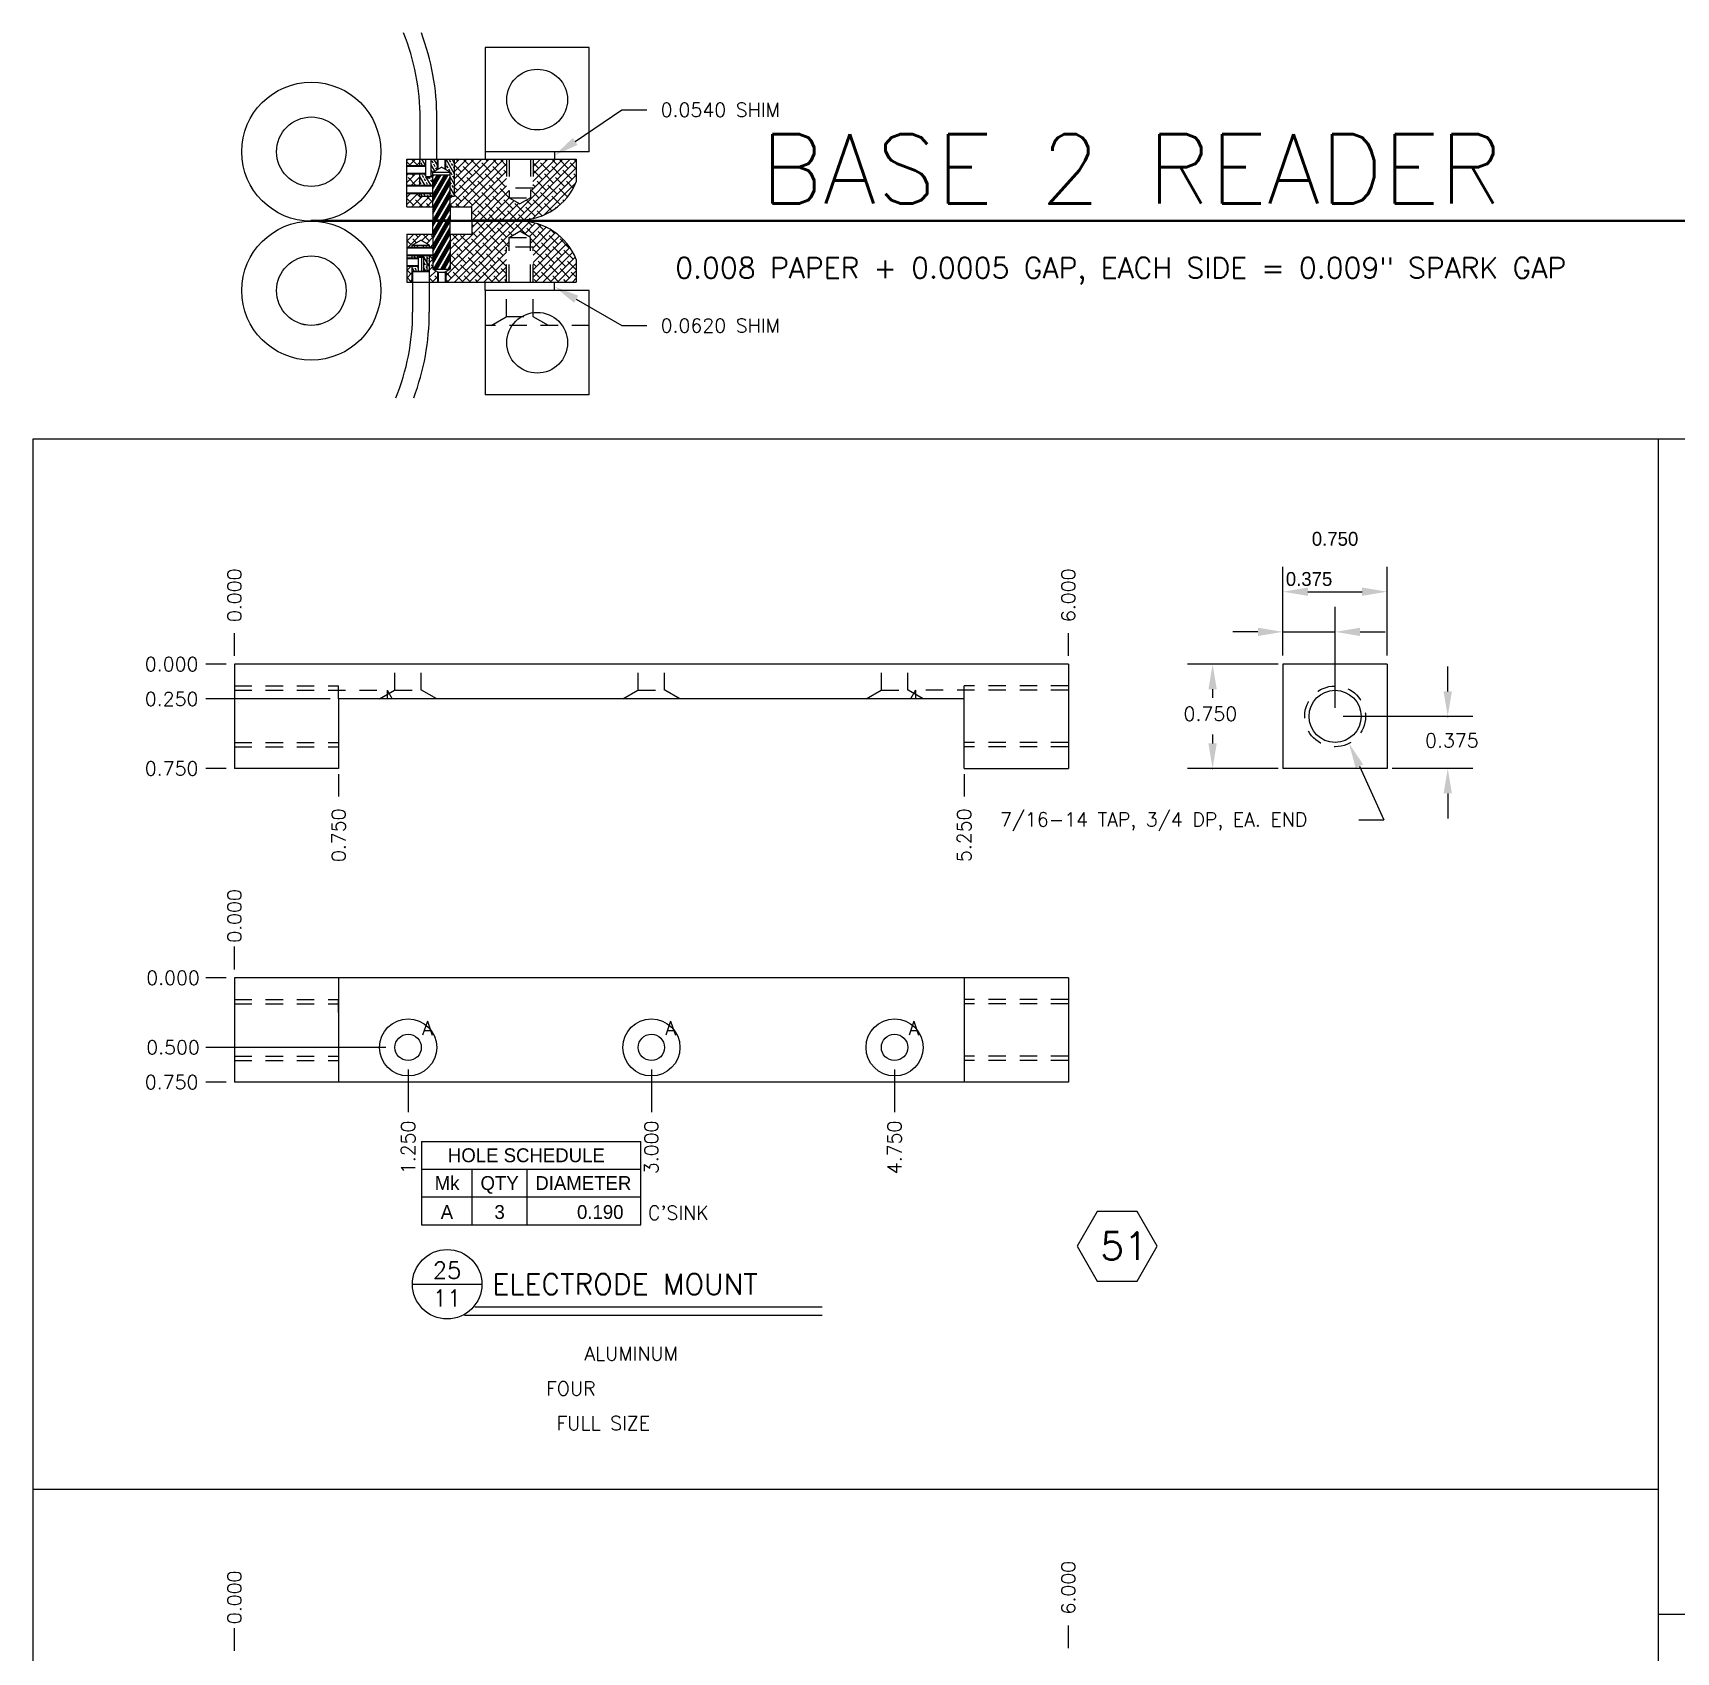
# Model space of a CAD drawing. Extents: x 0.7 to 34.2, y 0.4 to 25.3.
# Drawn here: x 1.16 to 12.99, y 13.29 to 24.94 of the extents above; entities that cross this region are included whole.
import ezdxf
from ezdxf.enums import TextEntityAlignment as Align

# ---------------------------------------------------------------- set-up
doc = ezdxf.new("R2010")
doc.units = 0
doc.header["$MEASUREMENT"] = 0
doc.linetypes.add('HIDDEN2', pattern=[0.1875, 0.125, -0.0625])
doc.layers.get('0').update_dxf_attribs({"linetype": 'CONTINUOUS'})
doc.layers.get('DEFPOINTS').update_dxf_attribs({"linetype": 'CONTINUOUS'})
for name, color, linetype in [('BORDER', 5, 'CONTINUOUS'), ('DATUM', 2, 'CONTINUOUS'), ('DIM', 1, 'CONTINUOUS'), ('HATCH', 2, 'CONTINUOUS'), ('NFHIDDEN', 6, 'HIDDEN2'), ('OBJECT', 3, 'CONTINUOUS'), ('TEXT', 1, 'CONTINUOUS')]:
    doc.layers.add(name, color=color, linetype=linetype)
doc.styles.add('FADD', font='fadd')
doc.styles.add('ROMANS', font='romans')
doc.styles.add('SIMPLEX', font='simplex')
doc.dimstyles.get("Standard").update_dxf_attribs({"dimtxt": 0.1, "dimasz": 0.18, "dimexe": 0.18, "dimexo": 0.0625, "dimgap": 0.1, "dimtad": 0, "dimtih": 1, "dimtoh": 1, "dimdec": 3, "dimzin": 0, "dimdsep": 46, "dimtxsty": 'Standard', "dimcen": 0.1, "dimclrd": 256, "dimclre": 256, "dimclrt": 256, "dimadec": 0, "dimazin": 0, "dimtfac": 0.8, "dimtofl": 0, "dimtmove": 2, "dimatfit": 3, "dimfxl": 1, "dimtolj": 1, "dimtzin": 0, "dimarcsym": 0})

# ---------------------------------------------------------------- blocks, each defined once
blk = doc.blocks.new('*D23')
at = {"linetype": 'ByBlock', "transparency": 16777216}
for p, q in [((10.158, 20.462), (10.158, 21.102)), ((10.908, 20.462), (10.908, 21.102)), ((10.338, 20.922), (10.728, 20.922))]:
    blk.add_line(p, q, dxfattribs=at)
for points in [[(10.338, 20.952), (10.338, 20.892), (10.158, 20.922)], [(10.728, 20.952), (10.728, 20.892), (10.908, 20.922)]]:
    blk.add_solid(points, dxfattribs=at)
at = {"layer": 'DEFPOINTS', "color": 0, "linetype": 'ByBlock', "transparency": 16777216}
for p in [(10.908, 20.922), (10.158, 20.4), (10.908, 20.4)]:
    blk.add_point(p, dxfattribs=at)
at = {"linetype": 'ByBlock', "transparency": 16777216, "insert": (10.533, 21.302), "char_height": 0.1, "attachment_point": 5}
blk.add_mtext('\\A1;0.750', dxfattribs=at)
blk = doc.blocks.new('*D24')
at = {"linetype": 'ByBlock', "transparency": 16777216}
for p, q in [((10.158, 20.462), (10.158, 20.813)), ((10.533, 20.087), (10.533, 20.813)), ((9.978, 20.633), (9.798, 20.633)), ((10.158, 20.633), (10.533, 20.633)), ((10.713, 20.633), (10.893, 20.633))]:
    blk.add_line(p, q, dxfattribs=at)
for points in [[(9.978, 20.663), (9.978, 20.603), (10.158, 20.633)], [(10.713, 20.663), (10.713, 20.603), (10.533, 20.633)]]:
    blk.add_solid(points, dxfattribs=at)
at = {"layer": 'DEFPOINTS', "color": 0, "linetype": 'ByBlock', "transparency": 16777216}
for p in [(10.533, 20.633), (10.158, 20.4), (10.533, 20.025)]:
    blk.add_point(p, dxfattribs=at)
at = {"linetype": 'ByBlock', "transparency": 16777216, "insert": (10.346, 21.013), "char_height": 0.1, "attachment_point": 5}
blk.add_mtext('\\A1;0.375', dxfattribs=at)
blk = doc.blocks.new('HOLEHDR')
at = {"layer": 'DATUM'}
for p, q in [((0, 0), (0, -4)), ((0, 0), (15.778173, 0)), ((15.778173, -4), (15.778173, 0)), ((0, -2), (15.778173, -2)), ((3.638889, -4), (3.638889, -2)), ((7.583333, -4), (7.583333, -2)), ((0, -4), (15.778173, -4))]:
    blk.add_line(p, q, dxfattribs=at)
at = {"layer": 'DATUM', "style": 'FADD'}
for s, p in [('HOLE SCHEDULE', (1.888889, -1.5)), ('Mk', (0.944445, -3.5)), ('QTY', (4.236111, -3.5)), ('DIAMETER', (8.180556, -3.5))]:
    blk.add_text(s, height=1, dxfattribs=at).set_placement(p)
blk = doc.blocks.new('HOLES')
at = {"layer": 'DATUM'}
for p, q in [((0, 0), (0, -2)), ((3.638889, -2), (3.638889, 0)), ((7.583333, -2), (7.583333, 0)), ((15.777778, -2), (15.777778, 0)), ((0, -2), (15.777778, -2))]:
    blk.add_line(p, q, dxfattribs=at)
at = {"layer": 'DATUM', "style": 'FADD'}
for tag, p in [('MK', (1.819444, -1.586582)), ('QTY', (5.611111, -1.586582))]:
    blk.add_attdef(tag, text='', height=1, dxfattribs=at).set_placement(p, align=Align.CENTER)
blk.add_attdef('SIZE', text='', height=1, dxfattribs=at).set_placement((14.525794, -1.586582), align=Align.RIGHT)
blk = doc.blocks.new('P-TITLE')
at = {"layer": 'OBJECT'}
for p, q in [((-1.562, -0.638), (-1.062, -0.638)), ((-1.113, -0.8), (1.387, -0.8)), ((1.387, -0.862), (-1.188, -0.862))]:
    blk.add_line(p, q, dxfattribs=at)
blk.add_circle((-1.312, -0.638), 0.25, dxfattribs=at)
at = {"layer": 'OBJECT', "style": 'ROMANS'}
for tag, p in [('NO.', (-1.312, -0.538)), ('PAGE', (-1.312, -0.738))]:
    blk.add_attdef(tag, text='', height=0.12, dxfattribs=at).set_placement(p, align=Align.MIDDLE)
for tag, p, height in [('DESCRIPTION', (-0.988, -0.712), 0.15), ('MATERIAL', (-0.325, -1.188), 0.1), ('#_REQUIRED', (-0.6, -1.438), 0.1), ('SCALE', (-0.525, -1.688), 0.1)]:
    blk.add_attdef(tag, p, '', height=height, dxfattribs=at)
at = {"layer": 'OBJECT', "style": 'ROMANS', "flags": 2}
for tag, p in [('MATERIAL:', (-1.163, -1.188)), ('REQD:', (-1.163, -1.438)), ('SCALE:', (-1.163, -1.688))]:
    blk.add_attdef(tag, p, '', height=0.1, dxfattribs=at)
blk = doc.blocks.new('*X21')
at = {"color": 0}
for p, q in [((36.783, 3.532), (36.792, 3.54)), ((36.805, 3.5), (36.783, 3.522)), ((36.783, 3.373), (36.843, 3.432)), ((36.783, 3.426), (36.79, 3.432)), ((36.797, 3.492), (36.845, 3.54)), ((36.866, 3.492), (36.818, 3.54)), ((36.831, 3.421), (36.82, 3.432)), ((36.85, 3.492), (36.877, 3.519)), ((36.877, 3.428), (36.873, 3.432)), ((37.127, 3.239), (37.428, 3.54)), ((37.127, 3.292), (37.375, 3.54)), ((37.127, 3.345), (37.322, 3.54)), ((37.127, 3.398), (37.269, 3.54)), ((37.127, 3.451), (37.216, 3.54)), ((37.127, 3.504), (37.163, 3.54)), ((37.176, 3.447), (37.127, 3.496)), ((37.15, 3.527), (37.136, 3.54)), ((37.203, 3.368), (37.136, 3.434)), ((37.137, 3.196), (37.481, 3.54)), ((37.229, 3.5), (37.189, 3.54)), ((37.256, 3.421), (37.189, 3.487)), ((37.19, 3.196), (37.501, 3.507)), ((37.309, 3.474), (37.242, 3.54)), ((37.243, 3.196), (37.501, 3.454)), ((37.335, 3.394), (37.269, 3.46)), ((37.388, 3.447), (37.322, 3.513)), ((37.415, 3.368), (37.348, 3.434)), ((37.362, 3.527), (37.349, 3.54)), ((37.441, 3.5), (37.402, 3.54)), ((37.468, 3.421), (37.402, 3.487)), ((37.501, 3.493), (37.455, 3.54)), ((37.501, 3.44), (37.481, 3.46)), ((37.521, 3.102), (37.958, 3.54)), ((37.574, 3.102), (38.002, 3.531)), ((37.628, 3.104), (38.002, 3.478)), ((37.672, 3.307), (37.905, 3.54)), ((37.691, 3.538), (37.693, 3.54)), ((37.691, 3.485), (37.746, 3.54)), ((37.691, 3.432), (37.799, 3.54)), ((37.691, 3.379), (37.852, 3.54)), ((37.733, 3.474), (37.691, 3.515)), ((37.76, 3.394), (37.693, 3.46)), ((37.813, 3.447), (37.746, 3.513)), ((37.786, 3.527), (37.773, 3.54)), ((37.839, 3.368), (37.773, 3.434)), ((37.866, 3.5), (37.826, 3.54)), ((37.892, 3.421), (37.826, 3.487)), ((37.945, 3.474), (37.879, 3.54)), ((37.972, 3.394), (37.905, 3.46)), ((38.002, 3.47), (37.958, 3.513)), ((37.998, 3.527), (37.985, 3.54)), ((38.002, 3.417), (37.985, 3.434)), ((36.848, 3.351), (36.792, 3.407)), ((36.815, 3.351), (36.877, 3.413)), ((36.868, 3.351), (36.877, 3.36)), ((36.877, 3.375), (36.871, 3.381)), ((37.15, 3.315), (37.127, 3.337)), ((37.229, 3.288), (37.163, 3.354)), ((37.282, 3.341), (37.216, 3.407)), ((37.309, 3.262), (37.242, 3.328)), ((37.252, 3.152), (37.501, 3.401)), ((37.256, 3.102), (37.501, 3.348)), ((37.362, 3.315), (37.295, 3.381)), ((37.309, 3.102), (37.52, 3.314)), ((37.441, 3.288), (37.375, 3.354)), ((37.494, 3.341), (37.428, 3.407)), ((37.52, 3.262), (37.455, 3.328)), ((37.733, 3.262), (37.672, 3.322)), ((37.69, 3.113), (38.002, 3.425)), ((37.706, 3.341), (37.691, 3.356)), ((37.786, 3.315), (37.72, 3.381)), ((37.768, 3.138), (37.998, 3.368)), ((37.866, 3.288), (37.799, 3.354)), ((37.919, 3.341), (37.852, 3.407)), ((37.939, 3.268), (37.879, 3.328)), ((37.981, 3.332), (37.932, 3.381)), ((36.783, 3.214), (36.861, 3.291)), ((36.783, 3.267), (36.808, 3.291)), ((36.831, 3.208), (36.783, 3.256)), ((36.805, 3.288), (36.802, 3.291)), ((36.819, 3.196), (36.897, 3.274)), ((36.897, 3.196), (36.845, 3.248)), ((36.884, 3.262), (36.855, 3.291)), ((36.872, 3.196), (36.95, 3.274)), ((36.95, 3.196), (36.924, 3.222)), ((36.964, 3.235), (36.925, 3.274)), ((36.925, 3.196), (36.971, 3.242)), ((37.096, 3.261), (37.109, 3.274)), ((37.097, 3.262), (37.096, 3.262)), ((37.096, 3.208), (37.127, 3.239)), ((37.109, 3.196), (37.096, 3.209)), ((37.176, 3.235), (37.127, 3.284)), ((37.162, 3.196), (37.136, 3.222)), ((37.256, 3.208), (37.189, 3.275)), ((37.335, 3.182), (37.269, 3.248)), ((37.388, 3.235), (37.322, 3.301)), ((37.415, 3.155), (37.348, 3.222)), ((37.362, 3.102), (37.52, 3.261)), ((37.468, 3.208), (37.402, 3.275)), ((37.415, 3.102), (37.554, 3.241)), ((37.494, 3.129), (37.428, 3.195)), ((37.468, 3.102), (37.587, 3.222)), ((37.547, 3.182), (37.481, 3.248)), ((37.627, 3.155), (37.561, 3.222)), ((37.706, 3.129), (37.64, 3.195)), ((37.68, 3.208), (37.644, 3.244)), ((37.76, 3.182), (37.693, 3.248)), ((37.813, 3.235), (37.746, 3.301)), ((37.826, 3.168), (37.773, 3.222)), ((37.887, 3.213), (37.826, 3.275)), ((37.858, 3.19), (37.852, 3.195)), ((37.914, 3.24), (37.905, 3.248)), ((37.961, 3.299), (37.958, 3.301)), ((37.282, 3.129), (37.252, 3.159)), ((37.256, 3.102), (37.252, 3.106)), ((37.362, 3.102), (37.295, 3.169)), ((37.415, 3.102), (37.375, 3.142)), ((37.468, 3.102), (37.455, 3.116)), ((37.574, 3.102), (37.508, 3.169)), ((37.626, 3.103), (37.587, 3.142)), ((37.673, 3.109), (37.667, 3.116)), ((37.756, 3.133), (37.72, 3.169))]:
    blk.add_line(p, q, dxfattribs=at)
blk = doc.blocks.new('*X17')
at = {"color": 0}
for p, q in [((32.236, 15.678), (32.232, 15.684)), ((32.25, 15.654), (32.241, 15.67)), ((32.275, 15.648), (32.247, 15.696)), ((32.276, 15.684), (32.273, 15.689)), ((32.315, 15.691), (32.314, 15.693)), ((32.34, 15.61), (32.314, 15.656)), ((32.325, 15.599), (32.315, 15.615)), ((32.329, 15.667), (32.32, 15.683)), ((32.359, 15.653), (32.334, 15.696)), ((32.343, 15.642), (32.334, 15.659)), ((32.356, 15.62), (32.348, 15.634)), ((32.359, 15.691), (32.356, 15.696)), ((32.422, 15.655), (32.419, 15.662)), ((32.422, 15.619), (32.419, 15.624)), ((32.482, 15.589), (32.421, 15.696)), ((32.436, 15.631), (32.427, 15.647)), ((32.45, 15.607), (32.441, 15.623)), ((32.455, 15.674), (32.445, 15.69)), ((32.469, 15.65), (32.459, 15.666)), ((32.482, 15.664), (32.464, 15.696)), ((32.482, 15.626), (32.474, 15.642)), ((32.27, 15.507), (32.232, 15.572)), ((32.241, 15.519), (32.232, 15.534)), ((32.246, 15.586), (32.245, 15.588)), ((32.248, 15.507), (32.246, 15.51)), ((32.26, 15.562), (32.251, 15.578)), ((32.274, 15.537), (32.265, 15.554)), ((32.276, 15.571), (32.267, 15.588)), ((32.313, 15.507), (32.276, 15.57)), ((32.288, 15.513), (32.279, 15.529)), ((32.306, 15.556), (32.302, 15.564)), ((32.321, 15.532), (32.311, 15.548)), ((32.326, 15.559), (32.314, 15.581)), ((32.326, 15.522), (32.325, 15.524)), ((32.482, 15.514), (32.451, 15.568)), ((32.46, 15.515), (32.451, 15.53)), ((32.482, 15.439), (32.451, 15.493)), ((32.464, 15.582), (32.455, 15.599)), ((32.474, 15.491), (32.465, 15.507)), ((32.479, 15.558), (32.469, 15.574)), ((32.249, 15.43), (32.242, 15.443)), ((32.271, 15.43), (32.261, 15.447)), ((32.284, 15.446), (32.283, 15.447)), ((32.293, 15.43), (32.288, 15.437)), ((32.314, 15.43), (32.304, 15.447)), ((32.326, 15.447), (32.326, 15.447)), ((32.456, 15.447), (32.451, 15.455)), ((32.466, 15.43), (32.46, 15.439)), ((32.482, 15.476), (32.479, 15.482))]:
    blk.add_line(p, q, dxfattribs=at)
blk = doc.blocks.new('*X18')
at = {"color": 0}
for p, q in [((21.597, 19.953), (21.991, 20.347)), ((21.606, 19.909), (22.044, 20.347)), ((21.629, 20.038), (21.938, 20.347)), ((21.629, 20.092), (21.885, 20.347)), ((21.659, 19.909), (22.097, 20.347)), ((21.712, 19.909), (22.149, 20.346)), ((21.786, 20.301), (21.832, 20.347)), ((21.876, 20.285), (21.815, 20.347)), ((21.929, 20.338), (21.921, 20.347)), ((22.009, 20.312), (21.974, 20.347)), ((22.088, 20.285), (22.027, 20.347)), ((22.13, 20.274), (22.198, 20.341)), ((22.141, 20.338), (22.133, 20.347)), ((22.221, 20.312), (22.19, 20.342)), ((21.317, 20.203), (21.367, 20.253)), ((21.325, 20.158), (21.42, 20.253)), ((21.386, 20.192), (21.359, 20.219)), ((21.399, 20.232), (21.378, 20.253)), ((21.426, 20.207), (21.473, 20.253)), ((21.478, 20.206), (21.431, 20.253)), ((21.46, 20.187), (21.504, 20.232)), ((21.504, 20.233), (21.492, 20.245)), ((21.629, 20.145), (21.738, 20.253)), ((21.629, 20.198), (21.685, 20.253)), ((21.629, 20.251), (21.632, 20.253)), ((21.691, 20.206), (21.643, 20.253)), ((21.77, 20.179), (21.704, 20.245)), ((21.85, 20.153), (21.783, 20.219)), ((21.797, 20.312), (21.786, 20.322)), ((21.823, 20.232), (21.786, 20.269)), ((21.903, 20.206), (21.836, 20.272)), ((21.956, 20.259), (21.889, 20.325)), ((21.982, 20.179), (21.916, 20.245)), ((22.035, 20.232), (21.969, 20.298)), ((22.054, 20.161), (21.995, 20.219)), ((22.077, 20.244), (22.048, 20.272)), ((22.168, 20.259), (22.102, 20.325)), ((22.164, 20.254), (22.241, 20.332)), ((22.247, 20.232), (22.181, 20.298)), ((22.197, 20.235), (22.282, 20.319)), ((22.206, 20.19), (22.319, 20.304)), ((22.274, 20.153), (22.208, 20.219)), ((22.225, 20.156), (22.353, 20.285)), ((22.225, 20.103), (22.385, 20.264)), ((22.225, 20.05), (22.415, 20.241)), ((22.3, 20.285), (22.258, 20.327)), ((22.327, 20.206), (22.261, 20.272)), ((22.406, 20.179), (22.34, 20.245)), ((22.38, 20.259), (22.354, 20.285)), ((22.486, 20.153), (22.42, 20.219)), ((21.346, 20.179), (21.317, 20.208)), ((21.484, 20.158), (21.504, 20.179)), ((21.637, 20.153), (21.629, 20.161)), ((21.664, 20.073), (21.629, 20.108)), ((21.717, 20.126), (21.651, 20.192)), ((21.744, 20.046), (21.677, 20.113)), ((21.797, 20.1), (21.73, 20.166)), ((21.765, 19.909), (22.054, 20.198)), ((21.876, 20.073), (21.81, 20.139)), ((21.818, 19.909), (22.035, 20.125)), ((21.929, 20.126), (21.863, 20.192)), ((21.956, 20.046), (21.889, 20.113)), ((22.009, 20.1), (21.942, 20.166)), ((22.035, 20.127), (22.022, 20.139)), ((22.225, 19.997), (22.442, 20.215)), ((22.225, 19.944), (22.467, 20.187)), ((22.3, 20.073), (22.234, 20.139)), ((22.243, 19.909), (22.49, 20.157)), ((22.353, 20.126), (22.287, 20.192)), ((22.296, 19.909), (22.511, 20.124)), ((22.38, 20.046), (22.314, 20.113)), ((22.433, 20.1), (22.367, 20.166)), ((22.513, 20.073), (22.446, 20.139)), ((21.317, 20.097), (21.318, 20.098)), ((21.317, 19.991), (21.346, 20.02)), ((21.346, 19.967), (21.317, 19.996)), ((21.339, 20.08), (21.333, 20.086)), ((21.353, 20.08), (21.356, 20.083)), ((21.504, 20.073), (21.481, 20.097)), ((21.481, 20.049), (21.504, 20.073)), ((21.481, 19.996), (21.504, 20.02)), ((21.481, 19.943), (21.528, 19.99)), ((21.504, 20.02), (21.492, 20.033)), ((21.637, 19.94), (21.597, 19.981)), ((21.691, 19.993), (21.629, 20.054)), ((21.77, 19.967), (21.704, 20.033)), ((21.823, 20.02), (21.757, 20.086)), ((21.85, 19.94), (21.783, 20.007)), ((21.903, 19.993), (21.836, 20.06)), ((21.871, 19.909), (22.035, 20.072)), ((21.982, 19.967), (21.916, 20.033)), ((21.924, 19.909), (22.035, 20.019)), ((22.035, 20.021), (21.969, 20.086)), ((22.035, 19.967), (21.995, 20.007)), ((22.247, 20.02), (22.225, 20.043)), ((22.274, 19.94), (22.225, 19.99)), ((22.327, 19.993), (22.261, 20.06)), ((22.406, 19.967), (22.34, 20.033)), ((22.349, 19.909), (22.528, 20.089)), ((22.459, 20.02), (22.393, 20.086)), ((22.402, 19.909), (22.536, 20.043)), ((22.486, 19.94), (22.42, 20.007)), ((22.455, 19.909), (22.536, 19.99)), ((22.536, 19.997), (22.473, 20.06)), ((21.317, 19.938), (21.356, 19.977)), ((21.351, 19.909), (21.317, 19.943)), ((21.341, 19.909), (21.356, 19.924)), ((21.505, 19.914), (21.481, 19.938)), ((21.5, 19.909), (21.537, 19.946)), ((21.537, 19.935), (21.518, 19.954)), ((21.616, 19.909), (21.598, 19.927)), ((21.717, 19.914), (21.651, 19.98)), ((21.775, 19.909), (21.73, 19.954)), ((21.828, 19.909), (21.81, 19.927)), ((21.929, 19.914), (21.863, 19.98)), ((21.987, 19.909), (21.942, 19.954)), ((21.977, 19.909), (22.035, 19.966)), ((22.035, 19.914), (22.022, 19.927)), ((22.03, 19.909), (22.035, 19.913)), ((22.252, 19.909), (22.234, 19.927)), ((22.353, 19.914), (22.287, 19.98)), ((22.411, 19.909), (22.367, 19.954)), ((22.464, 19.909), (22.446, 19.927)), ((22.536, 19.944), (22.499, 19.98)), ((22.508, 19.909), (22.536, 19.937))]:
    blk.add_line(p, q, dxfattribs=at)
blk = doc.blocks.new('*X6')
at = {"color": 0}
for p, q in [((18.525, 28.138), (18.523, 28.143)), ((18.544, 28.143), (18.538, 28.153)), ((18.547, 28.138), (18.544, 28.143)), ((18.566, 28.143), (18.556, 28.16)), ((18.569, 28.138), (18.566, 28.143)), ((18.58, 28.156), (18.578, 28.16)), ((18.587, 28.143), (18.585, 28.148)), ((18.59, 28.138), (18.587, 28.143)), ((18.609, 28.143), (18.599, 28.16)), ((18.612, 28.138), (18.609, 28.143)), ((18.627, 28.15), (18.621, 28.16)), ((18.634, 28.138), (18.631, 28.142)), ((18.648, 28.151), (18.643, 28.16)), ((18.524, 28.065), (18.523, 28.068)), ((18.527, 28.06), (18.524, 28.065)), ((18.536, 28.083), (18.534, 28.086)), ((18.543, 28.07), (18.536, 28.083)), ((18.549, 28.06), (18.548, 28.062)), ((18.557, 28.083), (18.554, 28.088)), ((18.566, 28.068), (18.557, 28.083)), ((18.6, 28.083), (18.598, 28.088)), ((18.648, 28.001), (18.6, 28.083)), ((18.618, 28.015), (18.608, 28.032)), ((18.622, 28.083), (18.619, 28.088)), ((18.622, 28.083), (18.622, 28.083)), ((18.636, 28.059), (18.627, 28.075)), ((18.644, 28.083), (18.641, 28.088)), ((18.648, 28.039), (18.641, 28.05)), ((18.648, 28.076), (18.644, 28.083)), ((18.535, 27.972), (18.523, 27.993)), ((18.537, 28.005), (18.534, 28.01)), ((18.539, 28.002), (18.537, 28.005)), ((18.553, 27.978), (18.544, 27.994)), ((18.559, 28.005), (18.556, 28.01)), ((18.566, 27.993), (18.559, 28.005)), ((18.621, 27.972), (18.604, 28.002)), ((18.632, 27.991), (18.623, 28.007)), ((18.643, 27.972), (18.637, 27.983))]:
    blk.add_line(p, q, dxfattribs=at)
blk = doc.blocks.new('*X22')
at = {"color": 0}
for p, q in [((19.072, 25.654), (19.157, 25.8)), ((19.072, 25.744), (19.105, 25.8)), ((19.072, 25.639), (19.165, 25.8)), ((19.072, 25.729), (19.113, 25.8)), ((19.072, 25.624), (19.174, 25.8)), ((19.072, 25.714), (19.122, 25.8)), ((19.072, 25.609), (19.183, 25.8)), ((19.072, 25.699), (19.131, 25.8)), ((19.072, 25.789), (19.079, 25.8)), ((19.072, 25.564), (19.197, 25.78)), ((19.072, 25.549), (19.197, 25.765)), ((19.072, 25.534), (19.197, 25.75)), ((19.072, 25.519), (19.197, 25.735)), ((19.073, 25.475), (19.197, 25.69)), ((19.081, 25.475), (19.197, 25.675)), ((19.09, 25.475), (19.197, 25.66)), ((19.099, 25.475), (19.197, 25.645)), ((19.125, 25.475), (19.197, 25.6)), ((19.133, 25.475), (19.197, 25.585)), ((19.142, 25.475), (19.197, 25.57)), ((19.151, 25.475), (19.197, 25.555)), ((19.072, 25.384), (19.119, 25.466)), ((19.072, 25.294), (19.171, 25.466)), ((19.072, 25.369), (19.128, 25.466)), ((19.072, 25.459), (19.076, 25.466)), ((19.072, 25.279), (19.18, 25.466)), ((19.072, 25.354), (19.137, 25.466)), ((19.072, 25.444), (19.085, 25.466)), ((19.072, 25.264), (19.189, 25.466)), ((19.072, 25.429), (19.094, 25.466)), ((19.072, 25.339), (19.145, 25.466)), ((19.072, 25.249), (19.197, 25.465)), ((19.072, 25.204), (19.197, 25.42)), ((19.177, 25.475), (19.197, 25.51)), ((19.185, 25.475), (19.197, 25.495)), ((19.194, 25.475), (19.197, 25.48)), ((19.072, 25.189), (19.197, 25.405)), ((19.072, 25.174), (19.197, 25.39)), ((19.072, 25.159), (19.197, 25.375)), ((19.077, 25.122), (19.197, 25.33)), ((19.086, 25.122), (19.197, 25.315)), ((19.094, 25.122), (19.197, 25.3)), ((19.103, 25.122), (19.197, 25.285)), ((19.129, 25.122), (19.197, 25.24)), ((19.138, 25.122), (19.197, 25.225)), ((19.146, 25.122), (19.197, 25.21)), ((19.155, 25.122), (19.197, 25.195)), ((19.181, 25.122), (19.197, 25.15)), ((19.189, 25.122), (19.197, 25.135))]:
    blk.add_line(p, q, dxfattribs=at)

msp = doc.modelspace()

# ---------------------------------------------------------------- linework, layer by layer
at = {"layer": 'BORDER'}
for p, q in [((34.1643, 22.0188), (1.1643, 22.0188)), ((1.1643, 22.0188), (1.1643, 1.0188)), ((12.8576, 22.0188), (12.8576, 1.0188)), ((1.1643, 14.4618), (12.8576, 14.4618)), ((12.8576, 13.5639), (24.007, 13.5639))]:
    msp.add_line(p, q, dxfattribs=at)
at = {"layer": 'DEFPOINTS', "color": 0, "linetype": 'ByBlock'}
for p in [(10.186, 20.3998), (10.186, 19.6498)]:
    msp.add_point(p, dxfattribs=at)
at = {"layer": 'DIM'}
for p, q in [((4.0749, 23.96), (4.0749, 24.035)), ((4.1349, 23.96), (4.1349, 24.035)), ((3.9921, 23.9869), (3.8549, 23.9869)), ((3.9921, 23.9819), (3.8549, 23.9819)), ((3.9921, 23.9319), (3.8549, 23.9319)), ((3.9921, 23.9269), (3.8549, 23.9269)), ((4.0424, 23.9228), (4.1674, 23.9228)), ((4.0424, 23.8462), (3.8549, 23.8462)), ((4.0424, 23.7862), (3.8549, 23.7862)), ((4.0424, 23.6912), (4.0424, 23.5975)), ((4.1674, 23.6912), (4.1674, 23.5975)), ((3.1633, 23.597), (13.2674, 23.597)), ((3.1633, 23.589), (13.2674, 23.589)), ((3.6808, 23.589), (5.0602, 23.589)), ((4.0424, 23.5975), (4.1674, 23.5975)), ((4.0424, 23.5885), (4.1674, 23.5885)), ((4.0424, 23.4947), (4.0424, 23.5885)), ((4.1674, 23.4947), (4.1674, 23.5885)), ((4.0424, 23.3997), (3.8549, 23.3997)), ((4.0424, 23.3397), (3.8549, 23.3397)), ((3.9374, 23.3217), (3.8549, 23.3217)), ((3.9374, 23.2617), (3.8549, 23.2617)), ((4.0749, 23.226), (4.0749, 23.151)), ((4.1349, 23.226), (4.1349, 23.151)), ((2.6141, 20.4598), (2.6141, 20.6231)), ((8.6141, 20.4598), (8.6141, 20.6231)), ((2.5541, 20.3998), (2.4095, 20.3998)), ((3.3041, 20.1498), (2.4095, 20.1498)), ((2.5541, 19.6498), (2.4095, 19.6498)), ((3.3641, 19.6081), (3.3641, 19.447)), ((7.8641, 19.6081), (7.8641, 19.447)), ((2.6141, 18.2024), (2.6141, 18.3676)), ((2.5541, 18.1423), (2.4095, 18.1423)), ((3.7041, 17.6423), (2.4095, 17.6423)), ((2.5541, 17.3923), (2.4095, 17.3923)), ((3.8641, 17.4824), (3.8641, 17.1754)), ((5.6141, 17.4824), (5.6141, 17.1754)), ((7.3641, 17.4824), (7.3641, 17.1754)), ((8.6141, 13.3171), (8.6141, 13.4804)), ((2.6141, 13.2981), (2.6141, 13.4633))]:
    msp.add_line(p, q, dxfattribs=at)
at = {"layer": 'DIM', "linetype": 'ByBlock'}
for p, q in [((10.1235, 20.3998), (9.472, 20.3998)), ((11.3437, 20.2048), (11.3437, 20.3848)), ((9.652, 20.2198), (9.652, 20.1583)), ((11.5246, 20.0248), (10.5924, 20.0248)), ((9.652, 19.8948), (9.652, 19.8298)), ((10.1235, 19.6498), (9.472, 19.6498)), ((11.5246, 19.6498), (10.944, 19.6498)), ((11.3437, 19.4698), (11.3437, 19.2898))]:
    msp.add_line(p, q, dxfattribs=at)
at = {"layer": 'DIM'}
for centre in [(4.7926, 24.464), (4.7926, 22.714)]:
    msp.add_circle(centre, 0.2188, dxfattribs=at)
at = {"layer": 'DIM', "color": 0, "linetype": 'ByBlock'}
for p in [(11.3437, 20.0248), (9.652, 19.6498)]:
    msp.add_point(p, dxfattribs=at)
at = {"layer": 'DIM', "linetype": 'ByBlock'}
for points in [[(9.622, 20.2198), (9.682, 20.2198), (9.652, 20.3998)], [(11.3137, 20.2048), (11.3737, 20.2048), (11.3437, 20.0248)], [(9.622, 19.8298), (9.682, 19.8298), (9.652, 19.6498)], [(11.3137, 19.4698), (11.3737, 19.4698), (11.3437, 19.6498)]]:
    msp.add_solid(points, dxfattribs=at)
at = {"layer": 'HATCH'}
for p, q in [((3.9511, 24.035), (3.9511, 24.3278)), ((4.0711, 24.035), (4.0711, 24.3278)), ((3.9511, 24.035), (4.0711, 24.035)), ((3.9921, 23.91), (3.9921, 24.035)), ((4.0301, 23.91), (4.0301, 24.035)), ((3.9921, 23.91), (4.0301, 23.91)), ((3.9921, 23.91), (4.0111, 23.899)), ((4.0301, 23.91), (4.0111, 23.899)), ((3.9374, 23.3294), (3.9564, 23.3404)), ((3.9374, 23.3294), (3.9374, 23.2265)), ((3.9374, 23.3294), (3.9754, 23.3294)), ((3.9754, 23.3294), (3.9564, 23.3404)), ((3.9754, 23.3294), (3.9754, 23.2265)), ((3.8964, 23.2265), (4.0164, 23.2265)), ((3.8964, 23.2265), (3.8964, 22.9337)), ((4.0164, 23.2265), (4.0164, 22.9337))]:
    msp.add_line(p, q, dxfattribs=at)
for centre, radius, start, end in [((2.3162, 24.3278), 1.6349, 0, 22.15632), ((2.3162, 24.3278), 1.7549, 0, 20.5697), ((2.2615, 22.9337), 1.6349, 337.84368, 0), ((2.2615, 22.9337), 1.7549, 339.4303, 0)]:
    msp.add_arc(centre, radius, start, end, dxfattribs=at)
at = {"layer": 'NFHIDDEN'}
for p, q in [((4.5726, 24.035), (4.5726, 23.8269)), ((4.5916, 24.035), (4.5916, 23.7558)), ((4.7436, 24.035), (4.7436, 23.7558)), ((4.7626, 24.035), (4.7626, 23.8269)), ((4.7626, 23.8269), (4.5726, 23.8269)), ((4.5916, 23.7573), (4.7436, 23.7573)), ((4.5916, 23.7573), (4.6676, 23.7134)), ((4.7436, 23.7573), (4.6676, 23.7134)), ((4.5916, 23.472), (4.6676, 23.5159)), ((4.5916, 23.472), (4.7436, 23.472)), ((4.5916, 23.151), (4.5916, 23.472)), ((4.7436, 23.472), (4.6676, 23.5159)), ((4.7436, 23.151), (4.7436, 23.472)), ((4.7626, 23.401), (4.5726, 23.401)), ((4.5726, 23.151), (4.5726, 23.401)), ((4.7626, 23.151), (4.7626, 23.401)), ((4.5726, 22.9028), (4.5726, 23.089)), ((4.5726, 22.9028), (4.5726, 23.089)), ((4.7626, 22.9028), (4.7626, 23.089)), ((4.7626, 22.9028), (4.7626, 23.089)), ((5.1676, 22.839), (4.4176, 22.839)), ((4.4621, 22.839), (4.5726, 22.9028)), ((4.4621, 22.839), (4.5726, 22.9028)), ((4.5726, 22.9028), (4.7626, 22.9028)), ((4.5726, 22.9028), (4.7626, 22.9028)), ((4.8731, 22.839), (4.7626, 22.9028)), ((4.8731, 22.839), (4.7626, 22.9028)), ((3.7691, 20.2136), (3.7691, 20.3998)), ((3.9591, 20.2136), (3.9591, 20.3998)), ((3.9591, 20.2136), (3.9591, 20.3998)), ((5.5191, 20.2136), (5.5191, 20.3998)), ((5.7091, 20.2136), (5.7091, 20.3998)), ((5.7091, 20.2136), (5.7091, 20.3998)), ((7.2691, 20.2136), (7.2691, 20.3998)), ((7.4591, 20.2136), (7.4591, 20.3998)), ((7.4591, 20.2136), (7.4591, 20.3998)), ((2.6141, 20.2436), (3.3641, 20.2436)), ((3.3641, 20.1498), (3.3641, 20.2436)), ((8.6141, 20.2436), (7.8641, 20.2436)), ((7.8641, 20.1498), (7.8641, 20.2436)), ((2.6141, 20.2123), (3.7139, 20.2123)), ((3.6586, 20.1498), (3.7691, 20.2136)), ((3.7139, 20.2123), (3.7139, 20.1498)), ((3.7139, 20.2123), (3.75, 20.1498)), ((3.7691, 20.2136), (3.9591, 20.2136)), ((3.7691, 20.2136), (3.9591, 20.2136)), ((4.0696, 20.1498), (3.9591, 20.2136)), ((4.0696, 20.1498), (3.9591, 20.2136)), ((5.4086, 20.1498), (5.5191, 20.2136)), ((5.5191, 20.2136), (5.7091, 20.2136)), ((5.5191, 20.2136), (5.7091, 20.2136)), ((5.8196, 20.1498), (5.7091, 20.2136)), ((5.8196, 20.1498), (5.7091, 20.2136)), ((7.1586, 20.1498), (7.2691, 20.2136)), ((7.2691, 20.2136), (7.4591, 20.2136)), ((7.2691, 20.2136), (7.4591, 20.2136)), ((7.5696, 20.1498), (7.4591, 20.2136)), ((7.5696, 20.1498), (7.4591, 20.2136)), ((7.5144, 20.2123), (7.4783, 20.1498)), ((8.6141, 20.2123), (7.5144, 20.2123)), ((7.5144, 20.2123), (7.5144, 20.1498)), ((2.6141, 19.8373), (3.3641, 19.8373)), ((2.6141, 19.8061), (3.3641, 19.8061)), ((8.6141, 19.8373), (7.8641, 19.8373)), ((8.6141, 19.8061), (7.8641, 19.8061)), ((2.6141, 17.9861), (3.3641, 17.9861)), ((3.3641, 17.8923), (3.3641, 17.9861)), ((8.6141, 17.9861), (7.8641, 17.9861)), ((2.6141, 17.9548), (3.3641, 17.9548)), ((8.6141, 17.9548), (7.8641, 17.9548)), ((2.6141, 17.5798), (3.3641, 17.5798)), ((2.6141, 17.5486), (3.3641, 17.5486)), ((8.6141, 17.5798), (7.8641, 17.5798)), ((8.6141, 17.5486), (7.8641, 17.5486))]:
    msp.add_line(p, q, dxfattribs=at)
msp.add_circle((10.5333, 20.0248), 0.2188, dxfattribs=at)
at = {"layer": 'OBJECT'}
for p, q in [((5.1676, 24.839), (4.4176, 24.839)), ((4.4176, 24.839), (4.4176, 24.089)), ((5.1676, 24.089), (5.1676, 24.839)), ((3.8549, 23.6912), (3.8549, 24.035)), ((3.8549, 24.035), (5.0736, 24.035)), ((3.9486, 23.9819), (3.9486, 24.035)), ((3.9921, 23.91), (3.9921, 24.035)), ((4.0301, 23.91), (4.0301, 24.035)), ((4.0799, 23.9629), (4.0799, 24.035)), ((4.1299, 23.9629), (4.1299, 24.035)), ((4.1986, 23.7692), (4.1986, 24.035)), ((5.1676, 24.089), (4.4176, 24.089)), ((4.4176, 24.089), (4.4176, 24.035)), ((4.9176, 24.089), (4.9176, 24.035)), ((5.0736, 24.035), (5.0736, 23.8726)), ((3.9486, 23.8412), (3.9486, 23.9319)), ((3.9921, 23.91), (4.0301, 23.91)), ((3.9921, 23.91), (4.0111, 23.899)), ((4.0301, 23.91), (4.0111, 23.899)), ((4.0424, 23.9412), (4.1049, 23.9773)), ((4.0424, 23.6912), (4.0424, 23.9412)), ((4.0424, 23.9412), (4.1674, 23.9412)), ((4.1674, 23.9412), (4.1049, 23.9773)), ((4.1674, 23.6912), (4.1674, 23.9412)), ((4.0424, 23.8412), (3.8549, 23.8412)), ((4.0424, 23.7912), (3.8549, 23.7912)), ((3.9486, 23.7692), (3.9486, 23.7912)), ((3.9486, 23.7692), (4.0424, 23.7692)), ((4.1674, 23.7692), (4.1986, 23.7692)), ((3.8549, 23.6912), (4.0424, 23.6912)), ((4.1674, 23.6912), (4.3236, 23.6912)), ((4.3236, 23.5975), (4.3236, 23.6912)), ((4.3236, 23.5975), (4.6674, 23.5975)), ((4.3236, 23.5885), (4.3236, 23.4947)), ((4.3236, 23.5885), (4.6674, 23.5885)), ((3.8549, 23.4947), (3.8549, 23.151)), ((3.8549, 23.4947), (4.0424, 23.4947)), ((3.8939, 23.4167), (3.9564, 23.4528)), ((3.8939, 23.4167), (4.0189, 23.4167)), ((3.8939, 23.3947), (3.8939, 23.4167)), ((4.0189, 23.4167), (3.9564, 23.4528)), ((4.0189, 23.3947), (4.0189, 23.4167)), ((4.0424, 23.4947), (4.0424, 23.2447)), ((4.1674, 23.4947), (4.3236, 23.4947)), ((4.1674, 23.4947), (4.1674, 23.2447)), ((4.0424, 23.3947), (3.8549, 23.3947)), ((4.0424, 23.3447), (3.8549, 23.3447)), ((3.9374, 23.3167), (3.8549, 23.3167)), ((3.8939, 23.3167), (3.8939, 23.3447)), ((3.9374, 23.3294), (3.9564, 23.3404)), ((3.9374, 23.3294), (3.9374, 23.229)), ((3.9374, 23.3294), (3.9754, 23.3294)), ((3.9754, 23.3294), (3.9564, 23.3404)), ((3.9609, 23.3294), (3.9609, 23.229)), ((3.9754, 23.3294), (3.9754, 23.229)), ((3.9989, 23.3294), (3.9989, 23.229)), ((4.0189, 23.151), (4.0189, 23.3447)), ((5.0736, 23.3134), (5.0736, 23.151)), ((3.9374, 23.2667), (3.8549, 23.2667)), ((3.8939, 23.151), (3.8939, 23.2667)), ((3.8939, 23.229), (4.0189, 23.229)), ((4.0424, 23.2447), (4.0799, 23.2231)), ((4.0424, 23.2447), (4.1674, 23.2447)), ((4.0799, 23.2231), (4.1299, 23.2231)), ((4.0799, 23.2231), (4.0799, 23.151)), ((4.1674, 23.2447), (4.1299, 23.2231)), ((4.1299, 23.2231), (4.1299, 23.151)), ((3.8549, 23.151), (5.0736, 23.151)), ((3.8549, 23.151), (3.9199, 23.151)), ((4.4176, 23.089), (4.4176, 23.151)), ((4.4176, 23.089), (4.4176, 22.339)), ((5.1676, 23.089), (4.4176, 23.089)), ((4.9176, 23.089), (4.9176, 23.151)), ((5.1676, 22.339), (5.1676, 23.089)), ((5.1676, 22.339), (4.4176, 22.339)), ((2.6141, 20.3998), (2.6141, 19.6498)), ((2.6141, 20.3998), (2.6141, 19.6498)), ((8.6141, 20.3998), (2.6141, 20.3998)), ((8.6141, 20.3998), (8.6141, 19.6498)), ((10.1583, 20.3998), (10.1583, 19.6498)), ((10.9083, 20.3998), (10.1583, 20.3998)), ((10.9083, 20.3998), (10.9083, 19.6498)), ((3.3641, 20.1498), (3.3641, 19.6498)), ((7.8641, 20.1498), (3.3641, 20.1498)), ((7.8641, 19.6498), (7.8641, 20.1498)), ((3.3641, 19.6498), (2.6141, 19.6498)), ((7.8641, 19.6498), (8.6141, 19.6498)), ((10.9083, 19.6498), (10.1583, 19.6498)), ((8.6141, 18.1423), (2.6141, 18.1423)), ((2.6141, 18.1423), (2.6141, 17.3923)), ((2.6141, 18.1423), (2.6141, 17.3923)), ((3.3641, 18.1423), (3.3641, 17.3923)), ((7.8641, 18.1423), (7.8641, 17.3923)), ((8.6141, 18.1423), (8.6141, 17.3923)), ((8.6141, 17.3923), (2.6141, 17.3923))]:
    msp.add_line(p, q, dxfattribs=at)
msp.add_lwpolyline([(8.8209, 16.4605), (8.6765, 16.2105), (8.8209, 15.9605), (9.1096, 15.9605), (9.2539, 16.2105), (9.1096, 16.4605)], close=True, dxfattribs=at)
for centre, radius in [((3.1674, 24.089), 0.5), ((3.1674, 24.089), 0.25), ((3.1674, 23.089), 0.5), ((3.1674, 23.089), 0.2501), ((3.1676, 23.089), 0.25), ((10.5333, 20.0248), 0.1875), ((3.8641, 17.6423), 0.2055), ((3.8641, 17.6423), 0.095), ((5.6141, 17.6423), 0.2055), ((5.6141, 17.6423), 0.095), ((7.3641, 17.6423), 0.2055), ((7.3641, 17.6423), 0.095)]:
    msp.add_circle(centre, radius, dxfattribs=at)
for centre, start, end in [((4.6674, 24.035), 269.99882, 338.21321), ((4.6674, 23.151), 21.78679, 90)]:
    msp.add_arc(centre, 0.4375, start, end, dxfattribs=at)
at = {"layer": 'TEXT'}
for p, q in [((5.0666, 24.1632), (5.4009, 24.3897)), ((5.4009, 24.3897), (5.5809, 24.3897)), ((5.0733, 23.0274), (5.4009, 22.8372)), ((5.4009, 22.8372), (5.5809, 22.8372)), ((10.708, 19.6665), (10.8842, 19.2799)), ((10.7042, 19.2799), (10.8842, 19.2799))]:
    msp.add_line(p, q, dxfattribs=at)
for points in [[(5.0834, 24.1384), (5.0498, 24.1881), (4.9176, 24.0623)], [(5.0582, 23.0015), (5.0883, 23.0533), (4.9176, 23.1177)], [(10.6807, 19.6541), (10.7353, 19.6789), (10.6334, 19.8303)]]:
    msp.add_solid(points, dxfattribs=at)

# ---------------------------------------------------------------- block references
at = {"layer": 'DIM'}
for name, p in [('*X21', (-32.9286, 20.4951)), ('*X17', (-28.2838, 8.3392)), ('*X22', (-15.0298, -1.8774)), ('*X18', (-17.4621, 3.2418)), ('*X6', (-14.6286, -4.7433))]:
    msp.add_blockref(name, p, dxfattribs=at)
at = {"layer": 'DIM', "xscale": 0.1, "yscale": 0.1, "zscale": 0.1}
msp.add_blockref('HOLEHDR', (3.9612, 16.9659), dxfattribs=at)
msp.add_blockref('HOLES', (3.9612, 16.5659), dxfattribs=at).add_auto_attribs({'MK': 'A', 'QTY': '3', 'SIZE': '0.190'})
at = {"layer": 'TEXT'}
ref = msp.add_blockref('P-TITLE', (5.457, 16.5756), dxfattribs=at)
ref.add_attrib('SCALE', 'FULL SIZE', (4.932, 14.8881), dxfattribs={"layer": 'OBJECT', "height": 0.1, "style": 'ROMANS'})
ref.add_attrib('#_REQUIRED', 'FOUR', (4.857, 15.1376), dxfattribs={"layer": 'OBJECT', "height": 0.1, "style": 'ROMANS'})
ref.add_attrib('MATERIAL', 'ALUMINUM', (5.132, 15.3881), dxfattribs={"layer": 'OBJECT', "height": 0.1, "style": 'ROMANS'})
ref.add_attrib('NO.', '25', dxfattribs={"layer": 'OBJECT', "height": 0.12, "style": 'ROMANS'}).set_placement((4.1445, 16.0381), align=Align.MIDDLE)
ref.add_attrib('DESCRIPTION', 'ELECTRODE MOUNT', (4.4695, 15.8631), dxfattribs={"layer": 'OBJECT', "height": 0.15, "style": 'ROMANS'})
ref.add_attrib('PAGE', '11', dxfattribs={"layer": 'OBJECT', "height": 0.12, "style": 'ROMANS'}).set_placement((4.1445, 15.8381), align=Align.MIDDLE)

# ---------------------------------------------------------------- texts
at = {"layer": 'DIM', "style": 'SIMPLEX'}
msp.add_text('BASE 2 READER', height=0.5, dxfattribs=at).set_placement((6.399, 23.7154))
for s, p in [('0.000', (2.6641, 20.7035)), ('6.000', (8.6641, 20.7035)), ('0.000', (2.6641, 18.3954)), ('0.000', (2.6641, 13.4911)), ('6.000', (8.6641, 13.5607))]:
    msp.add_text(s, height=0.1, rotation=90, dxfattribs=at).set_placement(p)
for s, p in [('0.000', (2.3556, 20.3498)), ('0.250', (2.3556, 20.0998)), ('0.750', (2.3556, 19.5998)), ('0.000', (2.3656, 18.0924)), ('0.500', (2.3656, 17.5924)), ('0.750', (2.3556, 17.3423))]:
    msp.add_text(s, height=0.1, dxfattribs=at).set_placement(p, align=Align.RIGHT)
at = {"layer": 'DIM', "linetype": 'ByBlock', "style": 'SIMPLEX'}
for s, p in [('0.750', (9.6358, 20.0427)), ('0.375', (11.3736, 19.851))]:
    msp.add_text(s, height=0.1, dxfattribs=at).set_placement(p, align=Align.MIDDLE_CENTER)
at = {"layer": 'DIM', "style": 'SIMPLEX'}
for s, p in [('0.750', (3.4141, 19.3618)), ('5.250', (7.9141, 19.3618)), ('1.250', (3.9141, 17.1154)), ('3.000', (5.6641, 17.1154)), ('4.750', (7.4141, 17.1154))]:
    msp.add_text(s, height=0.1, rotation=90, dxfattribs=at).set_placement(p, align=Align.RIGHT)
msp.add_text('7/16-14 TAP, 3/4 DP, EA. END', height=0.1, dxfattribs=at).set_placement((8.1216, 19.2827), align=Align.MIDDLE_LEFT)
for p in [(4.0029, 17.7811), (5.7529, 17.7811), (7.5029, 17.7811)]:
    msp.add_text('A', height=0.1, dxfattribs=at).set_placement(p, align=Align.MIDDLE)
at = {"layer": 'OBJECT', "style": 'SIMPLEX'}
msp.add_text('51', height=0.2, dxfattribs=at).set_placement((8.8438, 16.1125))
at = {"layer": 'TEXT', "style": 'SIMPLEX'}
for s, p in [('0.0540 SHIM', (5.6809, 24.3897)), ('0.0620 SHIM', (5.6809, 22.8372))]:
    msp.add_text(s, height=0.1, dxfattribs=at).set_placement(p, align=Align.MIDDLE_LEFT)
for s, height, p in [('0.008 PAPER + 0.0005 GAP, EACH SIDE = 0.009" SPARK GAP', 0.15, (5.7858, 23.1779)), ("C'SINK", 0.1, (5.5894, 16.4021))]:
    msp.add_text(s, height=height, dxfattribs=at).set_placement(p)

# ---------------------------------------------------------------- dimensions: what is measured, and where the dimension line sits
at = {"layer": 'DIM'}
for base, p2, picture, middle in [((10.9083, 20.9215), (10.9083, 20.3998), '*D23', (10.5333, 21.3015)), ((10.5333, 20.6326), (10.5333, 20.0248), '*D24', (10.3458, 21.0126))]:
    dim = msp.add_linear_dim(base=base, p1=(10.1583, 20.3998), p2=p2, dimstyle='Standard', dxfattribs=at)
    dim.commit()
    dim.dimension.update_dxf_attribs({"geometry": picture, "text_midpoint": middle})

doc.saveas('drawing.dxf')
